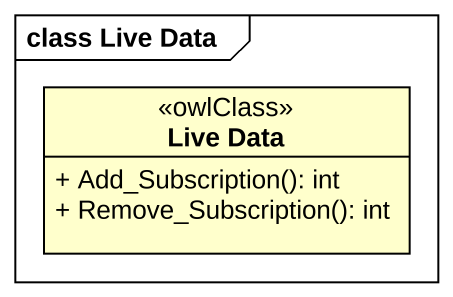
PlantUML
@startuml
mainframe class Live Data
hide circle
hide empty members
skinparam classAttributeIconSize 0
class "Live Data" as Live_Data <<owlClass>> {
  + Add_Subscription(): int
  + Remove_Subscription(): int
}
@enduml
